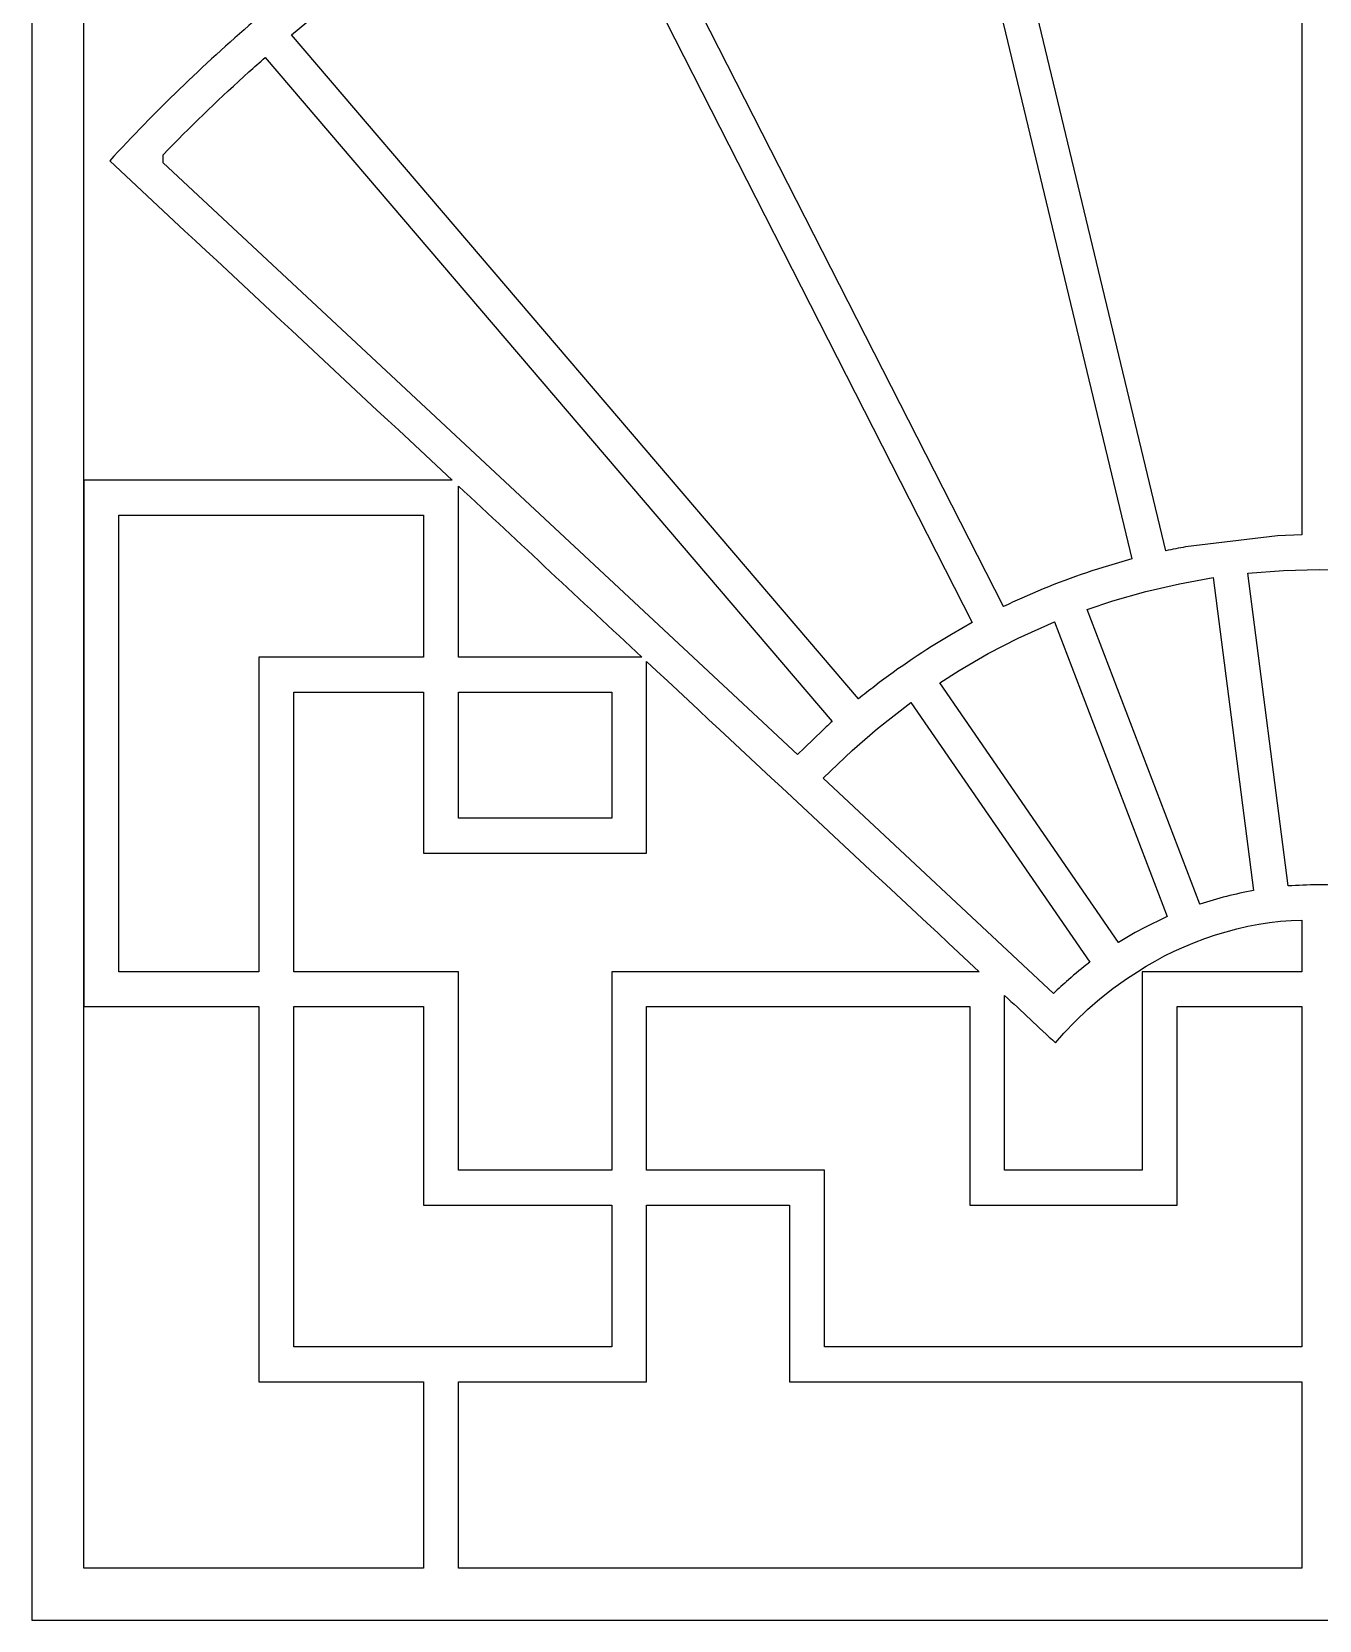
# Model space of a CAD drawing. Header units: centimetres. Extents: x 16.8 to 27, y -1.2 to 9.
# Drawn here: x 16.83 to 21.91, y -1.17 to 5.1 of the extents above; entities that cross this region are included whole.
import ezdxf

# ---------------------------------------------------------------- set-up
doc = ezdxf.new("R2010")
doc.units = ezdxf.units.CM
doc.header["$MEASUREMENT"] = 0
doc.layers.add('layer 1', color=7, linetype='Continuous')

msp = doc.modelspace()

# ---------------------------------------------------------------- linework, layer by layer
at = {"layer": 'layer 1', "color": 250}
for points, knots in [([(16.82505, 9.00077), (16.82505, 9.00077), (26.99978, 9.00077), (26.99978, 9.00077), (26.99978, 9.00077), (26.99978, 9.00077), (26.99978, -1.17396), (26.99978, -1.17396), (26.99978, -1.17396), (26.99978, -1.17396), (16.82505, -1.17396), (16.82505, -1.17396), (16.82505, -1.17396), (16.82505, -1.17396), (16.82505, 9.00077), (16.82505, 9.00077)], [0, 0, 0, 0, 0.2, 0.2, 0.2, 0.2, 0.4, 0.4, 0.4, 0.4, 0.6, 0.6, 0.6, 0.6, 1, 1, 1, 1]), ([(21.84347, 3.11488), (21.84347, 3.11488), (21.84347, 6.5677), (21.84347, 6.5677), (21.84347, 6.5677), (21.84347, 6.5677), (21.72336, 6.56504), (21.72336, 6.56504), (21.72336, 6.56504), (21.58881, 6.56064), (21.45496, 6.55245), (21.32088, 6.54037), (21.32088, 6.54037), (21.22806, 6.53142), (21.13567, 6.52075), (21.04326, 6.50828), (21.04326, 6.50828), (20.96467, 6.49717), (20.88644, 6.48486), (20.80825, 6.47128), (20.80825, 6.47128), (20.73059, 6.45729), (20.65332, 6.44211), (20.57613, 6.42569), (20.57613, 6.42569), (20.57613, 6.42569), (20.49981, 6.40895), (20.49981, 6.40895), (20.49981, 6.40895), (20.49981, 6.40895), (21.30588, 3.05139), (21.30588, 3.05139), (21.30588, 3.05139), (21.3321, 3.05661), (21.35831, 3.06189), (21.38459, 3.06685), (21.38459, 3.06685), (21.38459, 3.06685), (21.7474, 3.11069), (21.7474, 3.11069), (21.7474, 3.11069), (21.7474, 3.11069), (21.84347, 3.11488), (21.84347, 3.11488)], [0, 0, 0, 0, 0.0833333, 0.0833333, 0.0833333, 0.0833333, 0.1666667, 0.1666667, 0.1666667, 0.1666667, 0.25, 0.25, 0.25, 0.25, 0.3333333, 0.3333333, 0.3333333, 0.3333333, 0.4166667, 0.4166667, 0.4166667, 0.4166667, 0.5, 0.5, 0.5, 0.5, 0.5833333, 0.5833333, 0.5833333, 0.5833333, 0.6666667, 0.6666667, 0.6666667, 0.6666667, 0.75, 0.75, 0.75, 0.75, 0.8333333, 0.8333333, 0.8333333, 0.8333333, 1, 1, 1, 1]), ([(21.17182, 3.01914), (21.17182, 3.01914), (20.36576, 6.3766), (20.36576, 6.3766), (20.36576, 6.3766), (20.36576, 6.3766), (20.25023, 6.34601), (20.25023, 6.34601), (20.25023, 6.34601), (20.25023, 6.34601), (19.86664, 6.22808), (19.86664, 6.22808), (19.86664, 6.22808), (19.86664, 6.22808), (19.60441, 6.13163), (19.60441, 6.13163), (19.60441, 6.13163), (19.60441, 6.13163), (19.38402, 6.0401), (19.38402, 6.0401), (19.38402, 6.0401), (19.38402, 6.0401), (19.16787, 5.9406), (19.16787, 5.9406), (19.16787, 5.9406), (19.16787, 5.9406), (19.09742, 5.90627), (19.09742, 5.90627), (19.09742, 5.90627), (19.09742, 5.90627), (20.66435, 2.83101), (20.66435, 2.83101), (20.66435, 2.83101), (20.6887, 2.8423), (20.71303, 2.85364), (20.73749, 2.86469), (20.73749, 2.86469), (20.84913, 2.9144), (20.96294, 2.95695), (21.07982, 2.99264), (21.07982, 2.99264), (21.07982, 2.99264), (21.17182, 3.01914), (21.17182, 3.01914)], [0, 0, 0, 0, 0.0833333, 0.0833333, 0.0833333, 0.0833333, 0.1666667, 0.1666667, 0.1666667, 0.1666667, 0.25, 0.25, 0.25, 0.25, 0.3333333, 0.3333333, 0.3333333, 0.3333333, 0.4166667, 0.4166667, 0.4166667, 0.4166667, 0.5, 0.5, 0.5, 0.5, 0.5833333, 0.5833333, 0.5833333, 0.5833333, 0.6666667, 0.6666667, 0.6666667, 0.6666667, 0.75, 0.75, 0.75, 0.75, 0.8333333, 0.8333333, 0.8333333, 0.8333333, 1, 1, 1, 1]), ([(17.85188, 5.0901), (17.85188, 5.0901), (20.09243, 2.46675), (20.09243, 2.46675), (20.09243, 2.46675), (20.11353, 2.48342), (20.13458, 2.50013), (20.15584, 2.51659), (20.15584, 2.51659), (20.2528, 2.5909), (20.35351, 2.65884), (20.45873, 2.7209), (20.45873, 2.7209), (20.45873, 2.7209), (20.54164, 2.76808), (20.54164, 2.76808), (20.54164, 2.76808), (20.54164, 2.76808), (18.9747, 5.84337), (18.9747, 5.84337), (18.9747, 5.84337), (18.9747, 5.84337), (18.86999, 5.78673), (18.86999, 5.78673), (18.86999, 5.78673), (18.86999, 5.78673), (18.52604, 5.58303), (18.52604, 5.58303), (18.52604, 5.58303), (18.52604, 5.58303), (18.29371, 5.42814), (18.29371, 5.42814), (18.29371, 5.42814), (18.29371, 5.42814), (18.10038, 5.28757), (18.10038, 5.28757), (18.10038, 5.28757), (18.10038, 5.28757), (17.91261, 5.14), (17.91261, 5.14), (17.91261, 5.14), (17.91261, 5.14), (17.85188, 5.0901), (17.85188, 5.0901)], [0, 0, 0, 0, 0.0833333, 0.0833333, 0.0833333, 0.0833333, 0.1666667, 0.1666667, 0.1666667, 0.1666667, 0.25, 0.25, 0.25, 0.25, 0.3333333, 0.3333333, 0.3333333, 0.3333333, 0.4166667, 0.4166667, 0.4166667, 0.4166667, 0.5, 0.5, 0.5, 0.5, 0.5833333, 0.5833333, 0.5833333, 0.5833333, 0.6666667, 0.6666667, 0.6666667, 0.6666667, 0.75, 0.75, 0.75, 0.75, 0.8333333, 0.8333333, 0.8333333, 0.8333333, 1, 1, 1, 1]), ([(17.85085, 5.26763), (17.85085, 5.26763), (17.03129, 5.26763), (17.03129, 5.26763), (17.03129, 5.26763), (17.03129, 5.26763), (17.03129, 3.33029), (17.03129, 3.33029), (17.03129, 3.33029), (17.03129, 3.33029), (18.4863, 3.33029), (18.4863, 3.33029), (18.4863, 3.33029), (18.03527, 3.75089), (17.58425, 4.17151), (17.1332, 4.59208), (17.1332, 4.59208), (17.31133, 4.78698), (17.5014, 4.97044), (17.70144, 5.14277), (17.70144, 5.14277), (17.75079, 5.18498), (17.80076, 5.22633), (17.85085, 5.26763)], [0, 0, 0, 0, 0.1428571, 0.1428571, 0.1428571, 0.1428571, 0.2857143, 0.2857143, 0.2857143, 0.2857143, 0.4285714, 0.4285714, 0.4285714, 0.4285714, 0.5714286, 0.5714286, 0.5714286, 0.5714286, 0.7142857, 0.7142857, 0.7142857, 0.7142857, 1, 1, 1, 1]), ([(19.87829, 2.27317), (19.87829, 2.27317), (19.95055, 2.3426), (19.95055, 2.3426), (19.95055, 2.3426), (19.96281, 2.35422), (19.97527, 2.36562), (19.98767, 2.37709), (19.98767, 2.37709), (19.98767, 2.37709), (17.74719, 5.00036), (17.74719, 5.00036), (17.74719, 5.00036), (17.72574, 4.98133), (17.70427, 4.96232), (17.68292, 4.94318), (17.68292, 4.94318), (17.57386, 4.84499), (17.46824, 4.74343), (17.36592, 4.63822), (17.36592, 4.63822), (17.36592, 4.63822), (17.34429, 4.61585), (17.34429, 4.61585), (17.34429, 4.61585), (17.34429, 4.61585), (17.34429, 4.58379), (17.34429, 4.58379), (17.34429, 4.58379), (17.34429, 4.58379), (19.8505, 2.24671), (19.8505, 2.24671), (19.8505, 2.24671), (19.8505, 2.24671), (19.87829, 2.27317), (19.87829, 2.27317)], [0, 0, 0, 0, 0.1, 0.1, 0.1, 0.1, 0.2, 0.2, 0.2, 0.2, 0.3, 0.3, 0.3, 0.3, 0.4, 0.4, 0.4, 0.4, 0.5, 0.5, 0.5, 0.5, 0.6, 0.6, 0.6, 0.6, 0.7, 0.7, 0.7, 0.7, 0.8, 0.8, 0.8, 0.8, 1, 1, 1, 1]), ([(17.03129, 3.33029), (17.03129, 3.33029), (17.03129, 1.25026), (17.03129, 1.25026), (17.03129, 1.25026), (17.03129, 1.25026), (17.03129, 3.33029), (17.03129, 3.33029)], [0, 0, 0, 0, 0.3333333, 0.3333333, 0.3333333, 0.3333333, 1, 1, 1, 1]), ([(19.23629, 2.63091), (18.99469, 2.85623), (18.75308, 3.08154), (18.51146, 3.30682), (18.51146, 3.30682), (18.51146, 3.30682), (18.51146, 2.63091), (18.51146, 2.63091), (18.51146, 2.63091), (18.51146, 2.63091), (19.23629, 2.63091), (19.23629, 2.63091)], [0, 0, 0, 0, 0.25, 0.25, 0.25, 0.25, 0.5, 0.5, 0.5, 0.5, 1, 1, 1, 1]), ([(17.72246, 2.63091), (17.72246, 2.63091), (18.37356, 2.63091), (18.37356, 2.63091), (18.37356, 2.63091), (18.37356, 2.63091), (18.37356, 3.19239), (18.37356, 3.19239), (18.37356, 3.19239), (18.37356, 3.19239), (17.16879, 3.19239), (17.16879, 3.19239), (17.16879, 3.19239), (17.16879, 3.19239), (17.16879, 1.38816), (17.16879, 1.38816), (17.16879, 1.38816), (17.16879, 1.38816), (17.72246, 1.38816), (17.72246, 1.38816), (17.72246, 1.38816), (17.72246, 1.38816), (17.72246, 2.63091), (17.72246, 2.63091)], [0, 0, 0, 0, 0.1428571, 0.1428571, 0.1428571, 0.1428571, 0.2857143, 0.2857143, 0.2857143, 0.2857143, 0.4285714, 0.4285714, 0.4285714, 0.4285714, 0.5714286, 0.5714286, 0.5714286, 0.5714286, 0.7142857, 0.7142857, 0.7142857, 0.7142857, 1, 1, 1, 1]), ([(22.00752, 1.72908), (22.00752, 1.72908), (22.14331, 2.96703), (22.14331, 2.96703), (22.14331, 2.96703), (22.14331, 2.96703), (22.05354, 2.97389), (22.05354, 2.97389), (22.05354, 2.97389), (22.05354, 2.97389), (21.91242, 2.97748), (21.91242, 2.97748), (21.91242, 2.97748), (21.91242, 2.97748), (21.77129, 2.97389), (21.77129, 2.97389), (21.77129, 2.97389), (21.77129, 2.97389), (21.62982, 2.96308), (21.62982, 2.96308), (21.62982, 2.96308), (21.62982, 2.96308), (21.78904, 1.72703), (21.78904, 1.72703), (21.78904, 1.72703), (21.82842, 1.72933), (21.86746, 1.73153), (21.90691, 1.7317), (21.90691, 1.7317), (21.94052, 1.7318), (21.97392, 1.73042), (22.00752, 1.72908)], [0, 0, 0, 0, 0.1111111, 0.1111111, 0.1111111, 0.1111111, 0.2222222, 0.2222222, 0.2222222, 0.2222222, 0.3333333, 0.3333333, 0.3333333, 0.3333333, 0.4444444, 0.4444444, 0.4444444, 0.4444444, 0.5555556, 0.5555556, 0.5555556, 0.5555556, 0.6666667, 0.6666667, 0.6666667, 0.6666667, 0.7777778, 0.7777778, 0.7777778, 0.7777778, 1, 1, 1, 1]), ([(21.65229, 1.70935), (21.65229, 1.70935), (21.49306, 2.9454), (21.49306, 2.9454), (21.49306, 2.9454), (21.49306, 2.9454), (21.35985, 2.9215), (21.35985, 2.9215), (21.35985, 2.9215), (21.35985, 2.9215), (21.22718, 2.89075), (21.22718, 2.89075), (21.22718, 2.89075), (21.22718, 2.89075), (21.09703, 2.85365), (21.09703, 2.85365), (21.09703, 2.85365), (21.09703, 2.85365), (20.99533, 2.81912), (20.99533, 2.81912), (20.99533, 2.81912), (20.99533, 2.81912), (21.44054, 1.65568), (21.44054, 1.65568), (21.44054, 1.65568), (21.47548, 1.66633), (21.51014, 1.67689), (21.54551, 1.68592), (21.54551, 1.68592), (21.58094, 1.69485), (21.61646, 1.70208), (21.65229, 1.70935)], [0, 0, 0, 0, 0.1111111, 0.1111111, 0.1111111, 0.1111111, 0.2222222, 0.2222222, 0.2222222, 0.2222222, 0.3333333, 0.3333333, 0.3333333, 0.3333333, 0.4444444, 0.4444444, 0.4444444, 0.4444444, 0.5555556, 0.5555556, 0.5555556, 0.5555556, 0.6666667, 0.6666667, 0.6666667, 0.6666667, 0.7777778, 0.7777778, 0.7777778, 0.7777778, 1, 1, 1, 1]), ([(21.31184, 1.60616), (21.31184, 1.60616), (20.8662, 2.77072), (20.8662, 2.77072), (20.8662, 2.77072), (20.8662, 2.77072), (20.72328, 2.70593), (20.72328, 2.70593), (20.72328, 2.70593), (20.72328, 2.70593), (20.60484, 2.64513), (20.60484, 2.64513), (20.60484, 2.64513), (20.60484, 2.64513), (20.48976, 2.57882), (20.48976, 2.57882), (20.48976, 2.57882), (20.48976, 2.57882), (20.41305, 2.52957), (20.41305, 2.52957), (20.41305, 2.52957), (20.41305, 2.52957), (21.11881, 1.50423), (21.11881, 1.50423), (21.11881, 1.50423), (21.15427, 1.52516), (21.18944, 1.54576), (21.226, 1.5647), (21.226, 1.5647), (21.2543, 1.57927), (21.28301, 1.59265), (21.31184, 1.60616)], [0, 0, 0, 0, 0.1111111, 0.1111111, 0.1111111, 0.1111111, 0.2222222, 0.2222222, 0.2222222, 0.2222222, 0.3333333, 0.3333333, 0.3333333, 0.3333333, 0.4444444, 0.4444444, 0.4444444, 0.4444444, 0.5555556, 0.5555556, 0.5555556, 0.5555556, 0.6666667, 0.6666667, 0.6666667, 0.6666667, 0.7777778, 0.7777778, 0.7777778, 0.7777778, 1, 1, 1, 1]), ([(19.25444, 2.61398), (19.25444, 2.61398), (19.25444, 1.85672), (19.25444, 1.85672), (19.25444, 1.85672), (19.25444, 1.85672), (18.37356, 1.85672), (18.37356, 1.85672), (18.37356, 1.85672), (18.37356, 1.85672), (18.37356, 2.49302), (18.37356, 2.49302), (18.37356, 2.49302), (18.37356, 2.49302), (17.86035, 2.49302), (17.86035, 2.49302), (17.86035, 2.49302), (17.86035, 2.49302), (17.86035, 1.38816), (17.86035, 1.38816), (17.86035, 1.38816), (17.86035, 1.38816), (18.51146, 1.38816), (18.51146, 1.38816), (18.51146, 1.38816), (18.51146, 1.38816), (18.51146, 0.60405), (18.51146, 0.60405), (18.51146, 0.60405), (18.51146, 0.60405), (19.11654, 0.60405), (19.11654, 0.60405), (19.11654, 0.60405), (19.11654, 0.60405), (19.11654, 1.38816), (19.11654, 1.38816), (19.11654, 1.38816), (19.11654, 1.38816), (20.56899, 1.38816), (20.56899, 1.38816), (20.56899, 1.38816), (20.13081, 1.79676), (19.69265, 2.20542), (19.25444, 2.61398)], [0, 0, 0, 0, 0.0833333, 0.0833333, 0.0833333, 0.0833333, 0.1666667, 0.1666667, 0.1666667, 0.1666667, 0.25, 0.25, 0.25, 0.25, 0.3333333, 0.3333333, 0.3333333, 0.3333333, 0.4166667, 0.4166667, 0.4166667, 0.4166667, 0.5, 0.5, 0.5, 0.5, 0.5833333, 0.5833333, 0.5833333, 0.5833333, 0.6666667, 0.6666667, 0.6666667, 0.6666667, 0.75, 0.75, 0.75, 0.75, 0.8333333, 0.8333333, 0.8333333, 0.8333333, 1, 1, 1, 1]), ([(19.11654, 1.99461), (19.11654, 1.99461), (19.11654, 2.49302), (19.11654, 2.49302), (19.11654, 2.49302), (19.11654, 2.49302), (18.51146, 2.49302), (18.51146, 2.49302), (18.51146, 2.49302), (18.51146, 2.49302), (18.51146, 1.99461), (18.51146, 1.99461), (18.51146, 1.99461), (18.51146, 1.99461), (19.11654, 1.99461), (19.11654, 1.99461)], [0, 0, 0, 0, 0.2, 0.2, 0.2, 0.2, 0.4, 0.4, 0.4, 0.4, 0.6, 0.6, 0.6, 0.6, 1, 1, 1, 1]), ([(21.00531, 1.4259), (21.00531, 1.4259), (20.29861, 2.45262), (20.29861, 2.45262), (20.29861, 2.45262), (20.29861, 2.45262), (20.16648, 2.3487), (20.16648, 2.3487), (20.16648, 2.3487), (20.16648, 2.3487), (20.06664, 2.26216), (20.06664, 2.26216), (20.06664, 2.26216), (20.06664, 2.26216), (19.95158, 2.15245), (19.95158, 2.15245), (19.95158, 2.15245), (19.95158, 2.15245), (20.86266, 1.30285), (20.86266, 1.30285), (20.86266, 1.30285), (20.88212, 1.32095), (20.90145, 1.3391), (20.92139, 1.35667), (20.92139, 1.35667), (20.94871, 1.38065), (20.97691, 1.40319), (21.00531, 1.4259)], [0, 0, 0, 0, 0.125, 0.125, 0.125, 0.125, 0.25, 0.25, 0.25, 0.25, 0.375, 0.375, 0.375, 0.375, 0.5, 0.5, 0.5, 0.5, 0.625, 0.625, 0.625, 0.625, 0.75, 0.75, 0.75, 0.75, 1, 1, 1, 1]), ([(20.66916, 1.29474), (20.66916, 1.29474), (20.66916, 0.60405), (20.66916, 0.60405), (20.66916, 0.60405), (20.66916, 0.60405), (21.21318, 0.60405), (21.21318, 0.60405), (21.21318, 0.60405), (21.21318, 0.60405), (21.21318, 1.38816), (21.21318, 1.38816), (21.21318, 1.38816), (21.21318, 1.38816), (21.84347, 1.38816), (21.84347, 1.38816), (21.84347, 1.38816), (21.84347, 1.38816), (21.84347, 1.59206), (21.84347, 1.59206), (21.84347, 1.59206), (21.62106, 1.59038), (21.37294, 1.50563), (21.19426, 1.38816), (21.19426, 1.38816), (21.19426, 1.38816), (21.15096, 1.36035), (21.15096, 1.36035), (21.15096, 1.36035), (21.15096, 1.36035), (21.09742, 1.32222), (21.09742, 1.32222), (21.09742, 1.32222), (21.09742, 1.32222), (21.0458, 1.28162), (21.0458, 1.28162), (21.0458, 1.28162), (21.0458, 1.28162), (20.9962, 1.23864), (20.9962, 1.23864), (20.9962, 1.23864), (20.9962, 1.23864), (20.94872, 1.19336), (20.94872, 1.19336), (20.94872, 1.19336), (20.94872, 1.19336), (20.90325, 1.14568), (20.90325, 1.14568), (20.90325, 1.14568), (20.90325, 1.14568), (20.87058, 1.10692), (20.87058, 1.10692), (20.87058, 1.10692), (20.80344, 1.16952), (20.7363, 1.23213), (20.66916, 1.29474)], [0, 0, 0, 0, 0.0666667, 0.0666667, 0.0666667, 0.0666667, 0.1333333, 0.1333333, 0.1333333, 0.1333333, 0.2, 0.2, 0.2, 0.2, 0.2666667, 0.2666667, 0.2666667, 0.2666667, 0.3333333, 0.3333333, 0.3333333, 0.3333333, 0.4, 0.4, 0.4, 0.4, 0.4666667, 0.4666667, 0.4666667, 0.4666667, 0.5333333, 0.5333333, 0.5333333, 0.5333333, 0.6, 0.6, 0.6, 0.6, 0.6666667, 0.6666667, 0.6666667, 0.6666667, 0.7333333, 0.7333333, 0.7333333, 0.7333333, 0.8, 0.8, 0.8, 0.8, 0.8666667, 0.8666667, 0.8666667, 0.8666667, 1, 1, 1, 1]), ([(18.37356, -0.96772), (18.37356, -0.96772), (18.37356, -0.23225), (18.37356, -0.23225), (18.37356, -0.23225), (18.37356, -0.23225), (17.72246, -0.23225), (17.72246, -0.23225), (17.72246, -0.23225), (17.72246, -0.23225), (17.72246, 1.25026), (17.72246, 1.25026), (17.72246, 1.25026), (17.72246, 1.25026), (17.03129, 1.25026), (17.03129, 1.25026), (17.03129, 1.25026), (17.03129, 1.25026), (17.03129, -0.96772), (17.03129, -0.96772), (17.03129, -0.96772), (17.03129, -0.96772), (18.37356, -0.96772), (18.37356, -0.96772)], [0, 0, 0, 0, 0.1428571, 0.1428571, 0.1428571, 0.1428571, 0.2857143, 0.2857143, 0.2857143, 0.2857143, 0.4285714, 0.4285714, 0.4285714, 0.4285714, 0.5714286, 0.5714286, 0.5714286, 0.5714286, 0.7142857, 0.7142857, 0.7142857, 0.7142857, 1, 1, 1, 1]), ([(18.37356, 0.46615), (18.37356, 0.46615), (18.37356, 1.25026), (18.37356, 1.25026), (18.37356, 1.25026), (18.37356, 1.25026), (17.86035, 1.25026), (17.86035, 1.25026), (17.86035, 1.25026), (17.86035, 1.25026), (17.86035, -0.09435), (17.86035, -0.09435), (17.86035, -0.09435), (17.86035, -0.09435), (19.11654, -0.09435), (19.11654, -0.09435), (19.11654, -0.09435), (19.11654, -0.09435), (19.11654, 0.46615), (19.11654, 0.46615), (19.11654, 0.46615), (19.11654, 0.46615), (18.37356, 0.46615), (18.37356, 0.46615)], [0, 0, 0, 0, 0.1428571, 0.1428571, 0.1428571, 0.1428571, 0.2857143, 0.2857143, 0.2857143, 0.2857143, 0.4285714, 0.4285714, 0.4285714, 0.4285714, 0.5714286, 0.5714286, 0.5714286, 0.5714286, 0.7142857, 0.7142857, 0.7142857, 0.7142857, 1, 1, 1, 1]), ([(21.84347, -0.09435), (21.84347, -0.09435), (21.84347, 1.25026), (21.84347, 1.25026), (21.84347, 1.25026), (21.84347, 1.25026), (21.35108, 1.25026), (21.35108, 1.25026), (21.35108, 1.25026), (21.35108, 1.25026), (21.35108, 0.46615), (21.35108, 0.46615), (21.35108, 0.46615), (21.35108, 0.46615), (20.53127, 0.46615), (20.53127, 0.46615), (20.53127, 0.46615), (20.53127, 0.46615), (20.53127, 1.25026), (20.53127, 1.25026), (20.53127, 1.25026), (20.53127, 1.25026), (19.25444, 1.25026), (19.25444, 1.25026), (19.25444, 1.25026), (19.25444, 1.25026), (19.25444, 0.60405), (19.25444, 0.60405), (19.25444, 0.60405), (19.25444, 0.60405), (19.95699, 0.60405), (19.95699, 0.60405), (19.95699, 0.60405), (19.95699, 0.60405), (19.95699, -0.09435), (19.95699, -0.09435), (19.95699, -0.09435), (19.95699, -0.09435), (21.84347, -0.09435), (21.84347, -0.09435)], [0, 0, 0, 0, 0.0909091, 0.0909091, 0.0909091, 0.0909091, 0.1818182, 0.1818182, 0.1818182, 0.1818182, 0.2727273, 0.2727273, 0.2727273, 0.2727273, 0.3636364, 0.3636364, 0.3636364, 0.3636364, 0.4545455, 0.4545455, 0.4545455, 0.4545455, 0.5454545, 0.5454545, 0.5454545, 0.5454545, 0.6363636, 0.6363636, 0.6363636, 0.6363636, 0.7272727, 0.7272727, 0.7272727, 0.7272727, 0.8181818, 0.8181818, 0.8181818, 0.8181818, 1, 1, 1, 1]), ([(21.84347, -0.96772), (21.84347, -0.96772), (21.84347, -0.23225), (21.84347, -0.23225), (21.84347, -0.23225), (21.84347, -0.23225), (19.81909, -0.23225), (19.81909, -0.23225), (19.81909, -0.23225), (19.81909, -0.23225), (19.81909, 0.46615), (19.81909, 0.46615), (19.81909, 0.46615), (19.81909, 0.46615), (19.25444, 0.46615), (19.25444, 0.46615), (19.25444, 0.46615), (19.25444, 0.46615), (19.25444, -0.23225), (19.25444, -0.23225), (19.25444, -0.23225), (19.25444, -0.23225), (18.51146, -0.23225), (18.51146, -0.23225), (18.51146, -0.23225), (18.51146, -0.23225), (18.51146, -0.96772), (18.51146, -0.96772), (18.51146, -0.96772), (18.51146, -0.96772), (21.84347, -0.96772), (21.84347, -0.96772)], [0, 0, 0, 0, 0.1111111, 0.1111111, 0.1111111, 0.1111111, 0.2222222, 0.2222222, 0.2222222, 0.2222222, 0.3333333, 0.3333333, 0.3333333, 0.3333333, 0.4444444, 0.4444444, 0.4444444, 0.4444444, 0.5555556, 0.5555556, 0.5555556, 0.5555556, 0.6666667, 0.6666667, 0.6666667, 0.6666667, 0.7777778, 0.7777778, 0.7777778, 0.7777778, 1, 1, 1, 1])]:
    msp.add_open_spline(points, degree=3, knots=knots, dxfattribs=at)
at = {"layer": 'layer 1', "color": 250, "lineweight": 9}
for points, knots in [([(16.82505, 9.00077), (16.82505, 9.00077), (26.99978, 9.00077), (26.99978, 9.00077), (26.99978, 9.00077), (26.99978, 9.00077), (26.99978, -1.17396), (26.99978, -1.17396), (26.99978, -1.17396), (26.99978, -1.17396), (16.82505, -1.17396), (16.82505, -1.17396), (16.82505, -1.17396), (16.82505, -1.17396), (16.82505, 9.00077), (16.82505, 9.00077)], [0, 0, 0, 0, 0.2, 0.2, 0.2, 0.2, 0.4, 0.4, 0.4, 0.4, 0.6, 0.6, 0.6, 0.6, 1, 1, 1, 1]), ([(21.84347, 3.11488), (21.84347, 3.11488), (21.84347, 6.5677), (21.84347, 6.5677), (21.84347, 6.5677), (21.84347, 6.5677), (21.72336, 6.56504), (21.72336, 6.56504), (21.72336, 6.56504), (21.58881, 6.56064), (21.45496, 6.55245), (21.32088, 6.54037), (21.32088, 6.54037), (21.22806, 6.53142), (21.13567, 6.52075), (21.04326, 6.50828), (21.04326, 6.50828), (20.96467, 6.49717), (20.88644, 6.48486), (20.80825, 6.47128), (20.80825, 6.47128), (20.73059, 6.45729), (20.65332, 6.44211), (20.57613, 6.42569), (20.57613, 6.42569), (20.57613, 6.42569), (20.49981, 6.40895), (20.49981, 6.40895), (20.49981, 6.40895), (20.49981, 6.40895), (21.30588, 3.05139), (21.30588, 3.05139), (21.30588, 3.05139), (21.3321, 3.05661), (21.35831, 3.06189), (21.38459, 3.06685), (21.38459, 3.06685), (21.38459, 3.06685), (21.7474, 3.11069), (21.7474, 3.11069), (21.7474, 3.11069), (21.7474, 3.11069), (21.84347, 3.11488), (21.84347, 3.11488)], [0, 0, 0, 0, 0.0833333, 0.0833333, 0.0833333, 0.0833333, 0.1666667, 0.1666667, 0.1666667, 0.1666667, 0.25, 0.25, 0.25, 0.25, 0.3333333, 0.3333333, 0.3333333, 0.3333333, 0.4166667, 0.4166667, 0.4166667, 0.4166667, 0.5, 0.5, 0.5, 0.5, 0.5833333, 0.5833333, 0.5833333, 0.5833333, 0.6666667, 0.6666667, 0.6666667, 0.6666667, 0.75, 0.75, 0.75, 0.75, 0.8333333, 0.8333333, 0.8333333, 0.8333333, 1, 1, 1, 1]), ([(21.17182, 3.01914), (21.17182, 3.01914), (20.36576, 6.3766), (20.36576, 6.3766), (20.36576, 6.3766), (20.36576, 6.3766), (20.25023, 6.34601), (20.25023, 6.34601), (20.25023, 6.34601), (20.25023, 6.34601), (19.86664, 6.22808), (19.86664, 6.22808), (19.86664, 6.22808), (19.86664, 6.22808), (19.60441, 6.13163), (19.60441, 6.13163), (19.60441, 6.13163), (19.60441, 6.13163), (19.38402, 6.0401), (19.38402, 6.0401), (19.38402, 6.0401), (19.38402, 6.0401), (19.16787, 5.9406), (19.16787, 5.9406), (19.16787, 5.9406), (19.16787, 5.9406), (19.09742, 5.90627), (19.09742, 5.90627), (19.09742, 5.90627), (19.09742, 5.90627), (20.66435, 2.83101), (20.66435, 2.83101), (20.66435, 2.83101), (20.6887, 2.8423), (20.71303, 2.85364), (20.73749, 2.86469), (20.73749, 2.86469), (20.84913, 2.9144), (20.96294, 2.95695), (21.07982, 2.99264), (21.07982, 2.99264), (21.07982, 2.99264), (21.17182, 3.01914), (21.17182, 3.01914)], [0, 0, 0, 0, 0.0833333, 0.0833333, 0.0833333, 0.0833333, 0.1666667, 0.1666667, 0.1666667, 0.1666667, 0.25, 0.25, 0.25, 0.25, 0.3333333, 0.3333333, 0.3333333, 0.3333333, 0.4166667, 0.4166667, 0.4166667, 0.4166667, 0.5, 0.5, 0.5, 0.5, 0.5833333, 0.5833333, 0.5833333, 0.5833333, 0.6666667, 0.6666667, 0.6666667, 0.6666667, 0.75, 0.75, 0.75, 0.75, 0.8333333, 0.8333333, 0.8333333, 0.8333333, 1, 1, 1, 1]), ([(17.85188, 5.0901), (17.85188, 5.0901), (20.09243, 2.46675), (20.09243, 2.46675), (20.09243, 2.46675), (20.11353, 2.48342), (20.13458, 2.50013), (20.15584, 2.51659), (20.15584, 2.51659), (20.2528, 2.5909), (20.35351, 2.65884), (20.45873, 2.7209), (20.45873, 2.7209), (20.45873, 2.7209), (20.54164, 2.76808), (20.54164, 2.76808), (20.54164, 2.76808), (20.54164, 2.76808), (18.9747, 5.84337), (18.9747, 5.84337), (18.9747, 5.84337), (18.9747, 5.84337), (18.86999, 5.78673), (18.86999, 5.78673), (18.86999, 5.78673), (18.86999, 5.78673), (18.52604, 5.58303), (18.52604, 5.58303), (18.52604, 5.58303), (18.52604, 5.58303), (18.29371, 5.42814), (18.29371, 5.42814), (18.29371, 5.42814), (18.29371, 5.42814), (18.10038, 5.28757), (18.10038, 5.28757), (18.10038, 5.28757), (18.10038, 5.28757), (17.91261, 5.14), (17.91261, 5.14), (17.91261, 5.14), (17.91261, 5.14), (17.85188, 5.0901), (17.85188, 5.0901)], [0, 0, 0, 0, 0.0833333, 0.0833333, 0.0833333, 0.0833333, 0.1666667, 0.1666667, 0.1666667, 0.1666667, 0.25, 0.25, 0.25, 0.25, 0.3333333, 0.3333333, 0.3333333, 0.3333333, 0.4166667, 0.4166667, 0.4166667, 0.4166667, 0.5, 0.5, 0.5, 0.5, 0.5833333, 0.5833333, 0.5833333, 0.5833333, 0.6666667, 0.6666667, 0.6666667, 0.6666667, 0.75, 0.75, 0.75, 0.75, 0.8333333, 0.8333333, 0.8333333, 0.8333333, 1, 1, 1, 1]), ([(17.85085, 5.26763), (17.85085, 5.26763), (17.03129, 5.26763), (17.03129, 5.26763), (17.03129, 5.26763), (17.03129, 5.26763), (17.03129, 3.33029), (17.03129, 3.33029), (17.03129, 3.33029), (17.03129, 3.33029), (18.4863, 3.33029), (18.4863, 3.33029), (18.4863, 3.33029), (18.03527, 3.75089), (17.58425, 4.17151), (17.1332, 4.59208), (17.1332, 4.59208), (17.31133, 4.78698), (17.5014, 4.97044), (17.70144, 5.14277), (17.70144, 5.14277), (17.75079, 5.18498), (17.80076, 5.22633), (17.85085, 5.26763)], [0, 0, 0, 0, 0.1428571, 0.1428571, 0.1428571, 0.1428571, 0.2857143, 0.2857143, 0.2857143, 0.2857143, 0.4285714, 0.4285714, 0.4285714, 0.4285714, 0.5714286, 0.5714286, 0.5714286, 0.5714286, 0.7142857, 0.7142857, 0.7142857, 0.7142857, 1, 1, 1, 1]), ([(19.87829, 2.27317), (19.87829, 2.27317), (19.95055, 2.3426), (19.95055, 2.3426), (19.95055, 2.3426), (19.96281, 2.35422), (19.97527, 2.36562), (19.98767, 2.37709), (19.98767, 2.37709), (19.98767, 2.37709), (17.74719, 5.00036), (17.74719, 5.00036), (17.74719, 5.00036), (17.72574, 4.98133), (17.70427, 4.96232), (17.68292, 4.94318), (17.68292, 4.94318), (17.57386, 4.84499), (17.46824, 4.74343), (17.36592, 4.63822), (17.36592, 4.63822), (17.36592, 4.63822), (17.34429, 4.61585), (17.34429, 4.61585), (17.34429, 4.61585), (17.34429, 4.61585), (17.34429, 4.58379), (17.34429, 4.58379), (17.34429, 4.58379), (17.34429, 4.58379), (19.8505, 2.24671), (19.8505, 2.24671), (19.8505, 2.24671), (19.8505, 2.24671), (19.87829, 2.27317), (19.87829, 2.27317)], [0, 0, 0, 0, 0.1, 0.1, 0.1, 0.1, 0.2, 0.2, 0.2, 0.2, 0.3, 0.3, 0.3, 0.3, 0.4, 0.4, 0.4, 0.4, 0.5, 0.5, 0.5, 0.5, 0.6, 0.6, 0.6, 0.6, 0.7, 0.7, 0.7, 0.7, 0.8, 0.8, 0.8, 0.8, 1, 1, 1, 1]), ([(19.23629, 2.63091), (18.99469, 2.85623), (18.75308, 3.08154), (18.51146, 3.30682), (18.51146, 3.30682), (18.51146, 3.30682), (18.51146, 2.63091), (18.51146, 2.63091), (18.51146, 2.63091), (18.51146, 2.63091), (19.23629, 2.63091), (19.23629, 2.63091)], [0, 0, 0, 0, 0.25, 0.25, 0.25, 0.25, 0.5, 0.5, 0.5, 0.5, 1, 1, 1, 1]), ([(17.72246, 2.63091), (17.72246, 2.63091), (18.37356, 2.63091), (18.37356, 2.63091), (18.37356, 2.63091), (18.37356, 2.63091), (18.37356, 3.19239), (18.37356, 3.19239), (18.37356, 3.19239), (18.37356, 3.19239), (17.16879, 3.19239), (17.16879, 3.19239), (17.16879, 3.19239), (17.16879, 3.19239), (17.16879, 1.38816), (17.16879, 1.38816), (17.16879, 1.38816), (17.16879, 1.38816), (17.72246, 1.38816), (17.72246, 1.38816), (17.72246, 1.38816), (17.72246, 1.38816), (17.72246, 2.63091), (17.72246, 2.63091)], [0, 0, 0, 0, 0.1428571, 0.1428571, 0.1428571, 0.1428571, 0.2857143, 0.2857143, 0.2857143, 0.2857143, 0.4285714, 0.4285714, 0.4285714, 0.4285714, 0.5714286, 0.5714286, 0.5714286, 0.5714286, 0.7142857, 0.7142857, 0.7142857, 0.7142857, 1, 1, 1, 1]), ([(22.00752, 1.72908), (22.00752, 1.72908), (22.14331, 2.96703), (22.14331, 2.96703), (22.14331, 2.96703), (22.14331, 2.96703), (22.05354, 2.97389), (22.05354, 2.97389), (22.05354, 2.97389), (22.05354, 2.97389), (21.91242, 2.97748), (21.91242, 2.97748), (21.91242, 2.97748), (21.91242, 2.97748), (21.77129, 2.97389), (21.77129, 2.97389), (21.77129, 2.97389), (21.77129, 2.97389), (21.62982, 2.96308), (21.62982, 2.96308), (21.62982, 2.96308), (21.62982, 2.96308), (21.78904, 1.72703), (21.78904, 1.72703), (21.78904, 1.72703), (21.82842, 1.72933), (21.86746, 1.73153), (21.90691, 1.7317), (21.90691, 1.7317), (21.94052, 1.7318), (21.97392, 1.73042), (22.00752, 1.72908)], [0, 0, 0, 0, 0.1111111, 0.1111111, 0.1111111, 0.1111111, 0.2222222, 0.2222222, 0.2222222, 0.2222222, 0.3333333, 0.3333333, 0.3333333, 0.3333333, 0.4444444, 0.4444444, 0.4444444, 0.4444444, 0.5555556, 0.5555556, 0.5555556, 0.5555556, 0.6666667, 0.6666667, 0.6666667, 0.6666667, 0.7777778, 0.7777778, 0.7777778, 0.7777778, 1, 1, 1, 1]), ([(21.65229, 1.70935), (21.65229, 1.70935), (21.49306, 2.9454), (21.49306, 2.9454), (21.49306, 2.9454), (21.49306, 2.9454), (21.35985, 2.9215), (21.35985, 2.9215), (21.35985, 2.9215), (21.35985, 2.9215), (21.22718, 2.89075), (21.22718, 2.89075), (21.22718, 2.89075), (21.22718, 2.89075), (21.09703, 2.85365), (21.09703, 2.85365), (21.09703, 2.85365), (21.09703, 2.85365), (20.99533, 2.81912), (20.99533, 2.81912), (20.99533, 2.81912), (20.99533, 2.81912), (21.44054, 1.65568), (21.44054, 1.65568), (21.44054, 1.65568), (21.47548, 1.66633), (21.51014, 1.67689), (21.54551, 1.68592), (21.54551, 1.68592), (21.58094, 1.69485), (21.61646, 1.70208), (21.65229, 1.70935)], [0, 0, 0, 0, 0.1111111, 0.1111111, 0.1111111, 0.1111111, 0.2222222, 0.2222222, 0.2222222, 0.2222222, 0.3333333, 0.3333333, 0.3333333, 0.3333333, 0.4444444, 0.4444444, 0.4444444, 0.4444444, 0.5555556, 0.5555556, 0.5555556, 0.5555556, 0.6666667, 0.6666667, 0.6666667, 0.6666667, 0.7777778, 0.7777778, 0.7777778, 0.7777778, 1, 1, 1, 1]), ([(21.31184, 1.60616), (21.31184, 1.60616), (20.8662, 2.77072), (20.8662, 2.77072), (20.8662, 2.77072), (20.8662, 2.77072), (20.72328, 2.70593), (20.72328, 2.70593), (20.72328, 2.70593), (20.72328, 2.70593), (20.60484, 2.64513), (20.60484, 2.64513), (20.60484, 2.64513), (20.60484, 2.64513), (20.48976, 2.57882), (20.48976, 2.57882), (20.48976, 2.57882), (20.48976, 2.57882), (20.41305, 2.52957), (20.41305, 2.52957), (20.41305, 2.52957), (20.41305, 2.52957), (21.11881, 1.50423), (21.11881, 1.50423), (21.11881, 1.50423), (21.15427, 1.52516), (21.18944, 1.54576), (21.226, 1.5647), (21.226, 1.5647), (21.2543, 1.57927), (21.28301, 1.59265), (21.31184, 1.60616)], [0, 0, 0, 0, 0.1111111, 0.1111111, 0.1111111, 0.1111111, 0.2222222, 0.2222222, 0.2222222, 0.2222222, 0.3333333, 0.3333333, 0.3333333, 0.3333333, 0.4444444, 0.4444444, 0.4444444, 0.4444444, 0.5555556, 0.5555556, 0.5555556, 0.5555556, 0.6666667, 0.6666667, 0.6666667, 0.6666667, 0.7777778, 0.7777778, 0.7777778, 0.7777778, 1, 1, 1, 1]), ([(19.25444, 2.61398), (19.25444, 2.61398), (19.25444, 1.85672), (19.25444, 1.85672), (19.25444, 1.85672), (19.25444, 1.85672), (18.37356, 1.85672), (18.37356, 1.85672), (18.37356, 1.85672), (18.37356, 1.85672), (18.37356, 2.49302), (18.37356, 2.49302), (18.37356, 2.49302), (18.37356, 2.49302), (17.86035, 2.49302), (17.86035, 2.49302), (17.86035, 2.49302), (17.86035, 2.49302), (17.86035, 1.38816), (17.86035, 1.38816), (17.86035, 1.38816), (17.86035, 1.38816), (18.51146, 1.38816), (18.51146, 1.38816), (18.51146, 1.38816), (18.51146, 1.38816), (18.51146, 0.60405), (18.51146, 0.60405), (18.51146, 0.60405), (18.51146, 0.60405), (19.11654, 0.60405), (19.11654, 0.60405), (19.11654, 0.60405), (19.11654, 0.60405), (19.11654, 1.38816), (19.11654, 1.38816), (19.11654, 1.38816), (19.11654, 1.38816), (20.56899, 1.38816), (20.56899, 1.38816), (20.56899, 1.38816), (20.13081, 1.79676), (19.69265, 2.20542), (19.25444, 2.61398)], [0, 0, 0, 0, 0.0833333, 0.0833333, 0.0833333, 0.0833333, 0.1666667, 0.1666667, 0.1666667, 0.1666667, 0.25, 0.25, 0.25, 0.25, 0.3333333, 0.3333333, 0.3333333, 0.3333333, 0.4166667, 0.4166667, 0.4166667, 0.4166667, 0.5, 0.5, 0.5, 0.5, 0.5833333, 0.5833333, 0.5833333, 0.5833333, 0.6666667, 0.6666667, 0.6666667, 0.6666667, 0.75, 0.75, 0.75, 0.75, 0.8333333, 0.8333333, 0.8333333, 0.8333333, 1, 1, 1, 1]), ([(19.11654, 1.99461), (19.11654, 1.99461), (19.11654, 2.49302), (19.11654, 2.49302), (19.11654, 2.49302), (19.11654, 2.49302), (18.51146, 2.49302), (18.51146, 2.49302), (18.51146, 2.49302), (18.51146, 2.49302), (18.51146, 1.99461), (18.51146, 1.99461), (18.51146, 1.99461), (18.51146, 1.99461), (19.11654, 1.99461), (19.11654, 1.99461)], [0, 0, 0, 0, 0.2, 0.2, 0.2, 0.2, 0.4, 0.4, 0.4, 0.4, 0.6, 0.6, 0.6, 0.6, 1, 1, 1, 1]), ([(21.00531, 1.4259), (21.00531, 1.4259), (20.29861, 2.45262), (20.29861, 2.45262), (20.29861, 2.45262), (20.29861, 2.45262), (20.16648, 2.3487), (20.16648, 2.3487), (20.16648, 2.3487), (20.16648, 2.3487), (20.06664, 2.26216), (20.06664, 2.26216), (20.06664, 2.26216), (20.06664, 2.26216), (19.95158, 2.15245), (19.95158, 2.15245), (19.95158, 2.15245), (19.95158, 2.15245), (20.86266, 1.30285), (20.86266, 1.30285), (20.86266, 1.30285), (20.88212, 1.32095), (20.90145, 1.3391), (20.92139, 1.35667), (20.92139, 1.35667), (20.94871, 1.38065), (20.97691, 1.40319), (21.00531, 1.4259)], [0, 0, 0, 0, 0.125, 0.125, 0.125, 0.125, 0.25, 0.25, 0.25, 0.25, 0.375, 0.375, 0.375, 0.375, 0.5, 0.5, 0.5, 0.5, 0.625, 0.625, 0.625, 0.625, 0.75, 0.75, 0.75, 0.75, 1, 1, 1, 1]), ([(20.66916, 1.29474), (20.66916, 1.29474), (20.66916, 0.60405), (20.66916, 0.60405), (20.66916, 0.60405), (20.66916, 0.60405), (21.21318, 0.60405), (21.21318, 0.60405), (21.21318, 0.60405), (21.21318, 0.60405), (21.21318, 1.38816), (21.21318, 1.38816), (21.21318, 1.38816), (21.21318, 1.38816), (21.84347, 1.38816), (21.84347, 1.38816), (21.84347, 1.38816), (21.84347, 1.38816), (21.84347, 1.59206), (21.84347, 1.59206), (21.84347, 1.59206), (21.62106, 1.59038), (21.37294, 1.50563), (21.19426, 1.38816), (21.19426, 1.38816), (21.19426, 1.38816), (21.15096, 1.36035), (21.15096, 1.36035), (21.15096, 1.36035), (21.15096, 1.36035), (21.09742, 1.32222), (21.09742, 1.32222), (21.09742, 1.32222), (21.09742, 1.32222), (21.0458, 1.28162), (21.0458, 1.28162), (21.0458, 1.28162), (21.0458, 1.28162), (20.9962, 1.23864), (20.9962, 1.23864), (20.9962, 1.23864), (20.9962, 1.23864), (20.94872, 1.19336), (20.94872, 1.19336), (20.94872, 1.19336), (20.94872, 1.19336), (20.90325, 1.14568), (20.90325, 1.14568), (20.90325, 1.14568), (20.90325, 1.14568), (20.87058, 1.10692), (20.87058, 1.10692), (20.87058, 1.10692), (20.80344, 1.16952), (20.7363, 1.23213), (20.66916, 1.29474)], [0, 0, 0, 0, 0.0666667, 0.0666667, 0.0666667, 0.0666667, 0.1333333, 0.1333333, 0.1333333, 0.1333333, 0.2, 0.2, 0.2, 0.2, 0.2666667, 0.2666667, 0.2666667, 0.2666667, 0.3333333, 0.3333333, 0.3333333, 0.3333333, 0.4, 0.4, 0.4, 0.4, 0.4666667, 0.4666667, 0.4666667, 0.4666667, 0.5333333, 0.5333333, 0.5333333, 0.5333333, 0.6, 0.6, 0.6, 0.6, 0.6666667, 0.6666667, 0.6666667, 0.6666667, 0.7333333, 0.7333333, 0.7333333, 0.7333333, 0.8, 0.8, 0.8, 0.8, 0.8666667, 0.8666667, 0.8666667, 0.8666667, 1, 1, 1, 1]), ([(18.37356, -0.96772), (18.37356, -0.96772), (18.37356, -0.23225), (18.37356, -0.23225), (18.37356, -0.23225), (18.37356, -0.23225), (17.72246, -0.23225), (17.72246, -0.23225), (17.72246, -0.23225), (17.72246, -0.23225), (17.72246, 1.25026), (17.72246, 1.25026), (17.72246, 1.25026), (17.72246, 1.25026), (17.03129, 1.25026), (17.03129, 1.25026), (17.03129, 1.25026), (17.03129, 1.25026), (17.03129, -0.96772), (17.03129, -0.96772), (17.03129, -0.96772), (17.03129, -0.96772), (18.37356, -0.96772), (18.37356, -0.96772)], [0, 0, 0, 0, 0.1428571, 0.1428571, 0.1428571, 0.1428571, 0.2857143, 0.2857143, 0.2857143, 0.2857143, 0.4285714, 0.4285714, 0.4285714, 0.4285714, 0.5714286, 0.5714286, 0.5714286, 0.5714286, 0.7142857, 0.7142857, 0.7142857, 0.7142857, 1, 1, 1, 1]), ([(18.37356, 0.46615), (18.37356, 0.46615), (18.37356, 1.25026), (18.37356, 1.25026), (18.37356, 1.25026), (18.37356, 1.25026), (17.86035, 1.25026), (17.86035, 1.25026), (17.86035, 1.25026), (17.86035, 1.25026), (17.86035, -0.09435), (17.86035, -0.09435), (17.86035, -0.09435), (17.86035, -0.09435), (19.11654, -0.09435), (19.11654, -0.09435), (19.11654, -0.09435), (19.11654, -0.09435), (19.11654, 0.46615), (19.11654, 0.46615), (19.11654, 0.46615), (19.11654, 0.46615), (18.37356, 0.46615), (18.37356, 0.46615)], [0, 0, 0, 0, 0.1428571, 0.1428571, 0.1428571, 0.1428571, 0.2857143, 0.2857143, 0.2857143, 0.2857143, 0.4285714, 0.4285714, 0.4285714, 0.4285714, 0.5714286, 0.5714286, 0.5714286, 0.5714286, 0.7142857, 0.7142857, 0.7142857, 0.7142857, 1, 1, 1, 1]), ([(21.84347, -0.09435), (21.84347, -0.09435), (21.84347, 1.25026), (21.84347, 1.25026), (21.84347, 1.25026), (21.84347, 1.25026), (21.35108, 1.25026), (21.35108, 1.25026), (21.35108, 1.25026), (21.35108, 1.25026), (21.35108, 0.46615), (21.35108, 0.46615), (21.35108, 0.46615), (21.35108, 0.46615), (20.53127, 0.46615), (20.53127, 0.46615), (20.53127, 0.46615), (20.53127, 0.46615), (20.53127, 1.25026), (20.53127, 1.25026), (20.53127, 1.25026), (20.53127, 1.25026), (19.25444, 1.25026), (19.25444, 1.25026), (19.25444, 1.25026), (19.25444, 1.25026), (19.25444, 0.60405), (19.25444, 0.60405), (19.25444, 0.60405), (19.25444, 0.60405), (19.95699, 0.60405), (19.95699, 0.60405), (19.95699, 0.60405), (19.95699, 0.60405), (19.95699, -0.09435), (19.95699, -0.09435), (19.95699, -0.09435), (19.95699, -0.09435), (21.84347, -0.09435), (21.84347, -0.09435)], [0, 0, 0, 0, 0.0909091, 0.0909091, 0.0909091, 0.0909091, 0.1818182, 0.1818182, 0.1818182, 0.1818182, 0.2727273, 0.2727273, 0.2727273, 0.2727273, 0.3636364, 0.3636364, 0.3636364, 0.3636364, 0.4545455, 0.4545455, 0.4545455, 0.4545455, 0.5454545, 0.5454545, 0.5454545, 0.5454545, 0.6363636, 0.6363636, 0.6363636, 0.6363636, 0.7272727, 0.7272727, 0.7272727, 0.7272727, 0.8181818, 0.8181818, 0.8181818, 0.8181818, 1, 1, 1, 1]), ([(21.84347, -0.96772), (21.84347, -0.96772), (21.84347, -0.23225), (21.84347, -0.23225), (21.84347, -0.23225), (21.84347, -0.23225), (19.81909, -0.23225), (19.81909, -0.23225), (19.81909, -0.23225), (19.81909, -0.23225), (19.81909, 0.46615), (19.81909, 0.46615), (19.81909, 0.46615), (19.81909, 0.46615), (19.25444, 0.46615), (19.25444, 0.46615), (19.25444, 0.46615), (19.25444, 0.46615), (19.25444, -0.23225), (19.25444, -0.23225), (19.25444, -0.23225), (19.25444, -0.23225), (18.51146, -0.23225), (18.51146, -0.23225), (18.51146, -0.23225), (18.51146, -0.23225), (18.51146, -0.96772), (18.51146, -0.96772), (18.51146, -0.96772), (18.51146, -0.96772), (21.84347, -0.96772), (21.84347, -0.96772)], [0, 0, 0, 0, 0.1111111, 0.1111111, 0.1111111, 0.1111111, 0.2222222, 0.2222222, 0.2222222, 0.2222222, 0.3333333, 0.3333333, 0.3333333, 0.3333333, 0.4444444, 0.4444444, 0.4444444, 0.4444444, 0.5555556, 0.5555556, 0.5555556, 0.5555556, 0.6666667, 0.6666667, 0.6666667, 0.6666667, 0.7777778, 0.7777778, 0.7777778, 0.7777778, 1, 1, 1, 1])]:
    msp.add_open_spline(points, degree=3, knots=knots, dxfattribs=at)
msp.add_open_spline([(17.03129, 3.33029), (17.03129, 3.33029), (17.03129, 1.25026), (17.03129, 1.25026)], degree=3, dxfattribs=at)

doc.saveas('drawing.dxf')
